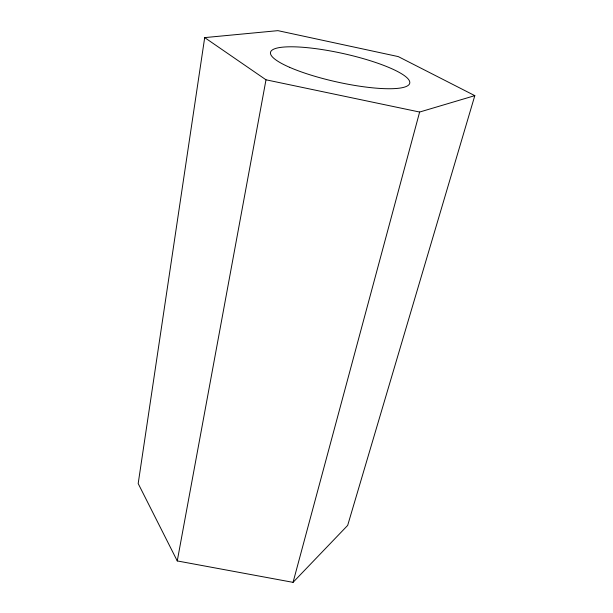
<?xml version="1.0" encoding="UTF-8"?>
<svg xmlns="http://www.w3.org/2000/svg" width="613" height="613" viewBox="0 0 613 613"><rect width="100%" height="100%" fill="white"/><g stroke="black" fill="none" stroke-linecap="round" stroke-linejoin="round"><path stroke-width="0.92" d="M204.696 37.608L138.186 483.55L177.257 560.933L293.052 582.35L347.671 525.402L474.814 95.643L398.258 56.595L277.904 30.65L204.696 37.608L265.996 79.797L419.629 112.041L474.814 95.643M177.257 560.933L265.996 79.797M293.052 582.35L419.629 112.041M289.612 67.315A71.292 14.551 12.5 0 0 406.94 86.157A71.292 14.551 12.5 0 0 323.84 49.837A71.292 14.551 12.5 0 0 289.612 67.315"/></g></svg>
